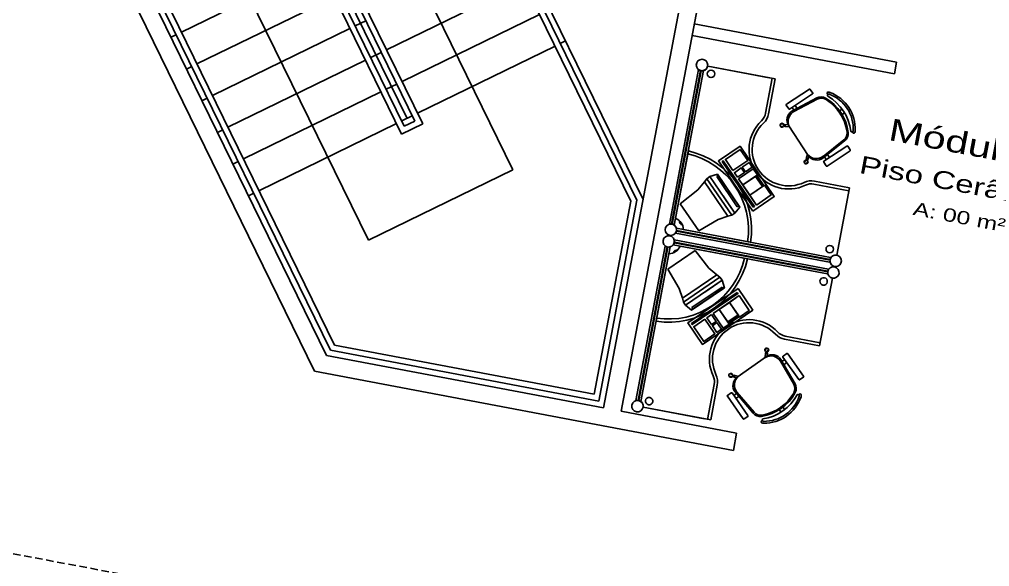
# Model space of a CAD drawing. Header units: inches. Extents: x -18604 to 2753, y -9056 to 3482.
# Drawn here: x -12925 to -12101, y -3206 to -2741 of the extents above; entities that cross this region are included whole.
import ezdxf
from ezdxf.enums import TextEntityAlignment as Align

# ---------------------------------------------------------------- set-up
doc = ezdxf.new("R2010")
doc.units = ezdxf.units.IN
doc.linetypes.add('HIDDEN', pattern=[9.525, 6.35, -3.175])
for name, color, linetype in [('ESPECARQ', 2, 'Continuous'), ('FORÇA 1', 86, 'Continuous'), ('Linha Fina', 253, 'Continuous'), ('MOVEIS', 2, 'Continuous'), ('Parede', 6, 'Continuous'), ('Parede Baixo', 4, 'Continuous'), ('TEXTO', 2, 'Continuous'), ('TEXTO_AREAS', 146, 'Continuous')]:
    doc.layers.add(name, color=color, linetype=linetype)
doc.styles.add('REGUA100', font='GOTHIC.TTF', dxfattribs={"width": 1.4})
doc.styles.add('REGUA60', font='GOTHIC.TTF', dxfattribs={"width": 1.4})

# ---------------------------------------------------------------- blocks, each defined once
blk = doc.blocks.new('INDUNI1')
at = {"color": 0, "style": 'REGUA100', "width": 1.4, "flags": 8}
for tag, p in [('NOME1', (0, 0)), ('NOME2', (0, -4.29))]:
    blk.add_attdef(tag, text='', height=2.5, dxfattribs=at).set_placement(p, align=Align.CENTER)
at = {"layer": 'ESPECARQ', "style": 'REGUA60', "width": 1.4}
blk.add_attdef('AREA', text='', height=1.5, dxfattribs=at).set_placement((0, -7.81), align=Align.CENTER)
at = {"layer": 'ESPECARQ', "style": 'REGUA60', "width": 1.4, "flags": 8}
for tag, p in [('PISO', (0, -10.31)), ('REVPAR', (0, -12.81)), ('PEDIR', (0, -15.31))]:
    blk.add_attdef(tag, text='', height=1.5, dxfattribs=at).set_placement(p, align=Align.CENTER)

msp = doc.modelspace()

# ---------------------------------------------------------------- linework, layer by layer
at = {"layer": 'FORÇA 1'}
for p, q in [((-12405.89, -2895.26, 63.44), (-12588.8, -2520.87, 63.44)), ((-12400.67, -2894.55, 63.44), (-12584.31, -2518.68, 63.44)), ((-12395.45, -2893.85, 63.44), (-12579.82, -2516.48, 63.44)), ((-12589.38, -2827.22, 63.44), (-12710.1, -2580.14, 63.44)), ((-12582.69, -2829.52, 63.44), (-12705.61, -2577.94, 63.44)), ((-12600.66, -2838.3, 63.44), (-12723.58, -2586.72, 63.44)), ((-12598.37, -2831.61, 63.44), (-12719.09, -2584.53, 63.44)), ((-12596.07, -2824.92, 63.44), (-12714.59, -2582.33, 63.44)), ((-12661.15, -3022.03, 63.44), (-12844.88, -2645.98, 63.44)), ((-12657.76, -3017.58, 63.44), (-12840.38, -2643.79, 63.44)), ((-12787.71, -2751.61, 63.44), (-12670.9, -2694.54, 63.44)), ((-12613.42, -2766.62, 63.44), (-12496.62, -2709.56, 63.44)), ((-12774.54, -2778.56, 63.44), (-12657.73, -2721.49, 63.44)), ((-12600.25, -2793.58, 63.44), (-12483.45, -2736.51, 63.44)), ((-12640.07, -2746.25, 63.44), (-12631.08, -2741.86, 63.44)), ((-12761.37, -2805.52, 63.44), (-12644.56, -2748.45, 63.44)), ((-12796.69, -2756, 63.44), (-12792.2, -2753.8, 63.44)), ((-12465.79, -2761.27, 63.44), (-12461.29, -2759.08, 63.44)), ((-12626.9, -2773.21, 63.44), (-12617.91, -2768.82, 63.44)), ((-12587.08, -2820.53, 63.44), (-12470.28, -2763.47, 63.44)), ((-12748.2, -2832.47, 63.44), (-12631.39, -2775.4, 63.44)), ((-12783.52, -2782.95, 63.44), (-12779.03, -2780.76, 63.44)), ((-12735.03, -2859.43, 63.44), (-12618.22, -2802.36, 63.44)), ((-12613.73, -2800.16, 63.44), (-12604.75, -2795.77, 63.44)), ((-12770.35, -2809.91, 63.44), (-12765.86, -2807.71, 63.44)), ((-12600.56, -2827.12, 63.44), (-12591.58, -2822.73, 63.44)), ((-12598.37, -2831.61, 63.44), (-12589.38, -2827.22, 63.44)), ((-12757.18, -2836.86, 63.44), (-12752.69, -2834.67, 63.44)), ((-12721.86, -2886.38, 63.44), (-12605.05, -2829.31, 63.44)), ((-12600.66, -2838.3, 63.44), (-12582.69, -2829.52, 63.44)), ((-12744.01, -2863.82, 63.44), (-12739.52, -2861.62, 63.44)), ((-12730.84, -2890.77, 63.44), (-12726.35, -2888.58, 63.44)), ((-12436.94, -3059.36, 63.44), (-12405.89, -2895.26, 63.44)), ((-12432.95, -3065.2, 63.44), (-12400.67, -2894.55, 63.44)), ((-12661.15, -3022.03, 63.44), (-12432.95, -3065.2, 63.44)), ((-12657.76, -3017.58, 63.44), (-12436.94, -3059.36, 63.44))]:
    msp.add_line(p, q, dxfattribs=at)
at = {"layer": 'Linha Fina', "linetype": 'HIDDEN'}
msp.add_line((-10416.21, -3670.67, 63.44), (-15505.62, -2707.76, 63.44), dxfattribs=at)
at = {"layer": 'MOVEIS'}
for p, q in [((-12348.28, -2783.49, 63.44), (-12373.12, -2914.8, 63.44)), ((-12346.6, -2784.28, 63.44), (-12371.27, -2914.68, 63.44)), ((-12345.98, -2784.4, 63.44), (-12370.65, -2914.8, 63.44)), ((-12344.13, -2784.28, 63.44), (-12368.97, -2915.59, 63.44)), ((-12288.33, -2790.32, 63.44), (-12340.55, -2780.44, 63.44)), ((-12283.15, -2791.3, 63.44), (-12340.55, -2780.44, 63.44)), ((-12291.36, -2820.52, 63.44), (-12285.74, -2790.81, 63.44)), ((-12288.77, -2821.01, 63.44), (-12283.15, -2791.3, 63.44)), ((-12273.67, -2812.95, 63.64), (-12254.11, -2800.08, 63.64)), ((-12253.36, -2800.23, 63.64), (-12251.26, -2803.42, 63.64)), ((-12251.42, -2804.17, 63.64), (-12270.98, -2817.04, 63.64)), ((-12268.93, -2818.84, 63.64), (-12247.87, -2807.53, 63.64)), ((-12267.4, -2819.19, 63.64), (-12247.64, -2808.66, 63.64)), ((-12271.73, -2816.89, 63.64), (-12273.83, -2813.7, 63.64)), ((-12267.32, -2818.04, 63.64), (-12268.88, -2815.66, 63.64)), ((-12264.51, -2816.37, 63.64), (-12266.15, -2813.87, 63.64)), ((-12228.43, -2818.48, 63.64), (-12226.29, -2817.07, 63.64)), ((-12226.34, -2821.66, 63.64), (-12224.2, -2820.25, 63.64)), ((-12276.3, -2831.8, 63.64), (-12278.83, -2831.52, 63.64)), ((-12276.07, -2829.76, 63.64), (-12278.6, -2829.48, 63.64)), ((-12275.06, -2831.51, 63.64), (-12275.09, -2831.72, 63.64)), ((-12271.05, -2832.17, 63.64), (-12275.09, -2831.72, 63.64)), ((-12274.9, -2830.09, 63.64), (-12274.92, -2830.3, 63.64)), ((-12272.22, -2830.4, 63.64), (-12274.9, -2830.09, 63.64)), ((-12255.07, -2856.45, 63.64), (-12271.75, -2831.11, 63.64)), ((-12242.68, -2858.72, 63.64), (-12223.96, -2843.84, 63.64)), ((-12242.4, -2857.17, 63.64), (-12224.92, -2843.19, 63.64)), ((-12313.1, -2848.56, 65.55), (-12331.42, -2861.05, 65.55)), ((-12325.55, -2859.85, 65.55), (-12313.03, -2851.32, 65.55)), ((-12313.1, -2848.56, 65.55), (-12313.1, -2848.56, 63.44)), ((-12283.97, -2891.3, 63.44), (-12313.1, -2848.56, 63.44)), ((-12283.97, -2891.3, 65.55), (-12313.1, -2848.56, 65.55)), ((-12313.03, -2851.32, 65.55), (-12306.58, -2860.78, 65.55)), ((-12222.29, -2848.43, 63.64), (-12241.84, -2861.3, 63.64)), ((-12219.44, -2851.77, 63.64), (-12221.53, -2848.59, 63.64)), ((-12367.82, -2909.8, 63.44), (-12356.99, -2852.57, 63.44)), ((-12319.1, -2869.32, 65.55), (-12325.55, -2859.85, 65.55)), ((-12257.51, -2860.36, 63.64), (-12258.24, -2862.79, 63.64)), ((-12255.77, -2855.39, 63.64), (-12256.95, -2859.27, 63.64)), ((-12256.75, -2859.34, 63.64), (-12256.95, -2859.27, 63.64)), ((-12255.38, -2859.75, 63.64), (-12255.58, -2859.69, 63.64)), ((-12254.6, -2857.17, 63.64), (-12255.38, -2859.75, 63.64)), ((-12241.32, -2857.54, 63.64), (-12239.75, -2859.92, 63.64)), ((-12239.15, -2865.4, 63.64), (-12219.59, -2852.52, 63.64)), ((-12238.67, -2855.63, 63.64), (-12237.02, -2858.13, 63.64)), ((-12331.42, -2861.05, 65.55), (-12302.28, -2903.79, 65.55)), ((-12328.18, -2861.65, 65.55), (-12327.31, -2861.05, 65.55)), ((-12301.8, -2900.35, 65.55), (-12328.18, -2861.65, 65.55)), ((-12327.31, -2861.05, 65.55), (-12300.92, -2899.76, 65.55)), ((-12306.58, -2860.78, 65.55), (-12319.1, -2869.32, 65.55)), ((-12317.91, -2871.06, 65.55), (-12312.01, -2867.04, 65.55)), ((-12314.34, -2876.29, 65.55), (-12301.82, -2867.76, 65.55)), ((-12312.01, -2867.04, 65.55), (-12309.33, -2870.96, 65.55)), ((-12311.14, -2866.44, 65.55), (-12305.39, -2862.52, 65.55)), ((-12308.46, -2870.37, 65.55), (-12311.14, -2866.44, 65.55)), ((-12302.71, -2866.45, 65.55), (-12308.46, -2870.37, 65.55)), ((-12305.39, -2862.52, 65.55), (-12302.71, -2866.45, 65.55)), ((-12301.82, -2867.76, 65.55), (-12298.25, -2872.99, 65.55)), ((-12255.54, -2860.95, 63.64), (-12256.28, -2863.38, 63.64)), ((-12242, -2862.06, 63.64), (-12239.9, -2865.24, 63.64)), ((-12341.25, -2876.19, 64.49), (-12343.27, -2878.85, 64.49)), ((-12343.27, -2878.85, 64.49), (-12341.25, -2876.19, 64.49)), ((-12341.25, -2876.19, 64.49), (-12338.63, -2874.41, 65.55)), ((-12338.63, -2874.41, 65.55), (-12341.25, -2876.19, 65.55)), ((-12320.14, -2907.16, 64.49), (-12341.25, -2876.19, 64.49)), ((-12320.14, -2907.16, 65.55), (-12341.25, -2876.19, 65.55)), ((-12332.36, -2872.37, 65.55), (-12338.63, -2874.41, 65.55)), ((-12317.52, -2905.37, 65.55), (-12338.63, -2874.41, 65.55)), ((-12338.63, -2874.41, 65.55), (-12317.52, -2905.37, 65.55)), ((-12332.91, -2874.36, 65.55), (-12331.6, -2873.47, 65.55)), ((-12315.39, -2900.07, 65.55), (-12332.91, -2874.36, 65.55)), ((-12322.84, -2886.32, 65.55), (-12332.36, -2872.37, 65.55)), ((-12314.08, -2899.18, 65.55), (-12331.6, -2873.47, 65.55)), ((-12320.9, -2889.17, 70.83), (-12330.86, -2874.56, 70.83)), ((-12315.23, -2874.99, 65.55), (-12317.91, -2871.06, 65.55)), ((-12309.33, -2870.96, 65.55), (-12315.23, -2874.99, 65.55)), ((-12299.16, -2898.56, 65.55), (-12314.34, -2876.29, 65.55)), ((-12298.25, -2872.99, 65.55), (-12300, -2874.18, 65.55)), ((-12300, -2874.18, 65.55), (-12294.05, -2882.9, 65.55)), ((-12299.26, -2874.32, 65.55), (-12298.39, -2873.72, 65.55)), ((-12293.91, -2882.17, 65.55), (-12299.26, -2874.32, 65.55)), ((-12298.39, -2873.72, 65.55), (-12293.04, -2881.57, 65.55)), ((-12348.91, -2885.57, 62.38), (-12343.27, -2878.85, 64.49)), ((-12294.05, -2882.9, 65.55), (-12292.31, -2881.71, 65.55)), ((-12293.04, -2881.57, 65.55), (-12293.91, -2882.17, 65.55)), ((-12292.31, -2881.71, 65.55), (-12286.64, -2890.02, 65.55)), ((-12250.27, -2880.78, 63.44), (-12220.56, -2886.4, 63.44)), ((-12249.78, -2878.19, 63.44), (-12220.07, -2883.81, 63.44)), ((-12230.94, -2941.22, 63.44), (-12220.07, -2883.81, 63.44)), ((-12363.83, -2897.41, 62.38), (-12348.91, -2885.57, 62.38)), ((-12327.48, -2890.76, 65.55), (-12317.52, -2905.37, 65.55)), ((-12322.84, -2886.32, 65.55), (-12313.33, -2900.28, 65.55)), ((-12302.28, -2903.79, 65.55), (-12283.97, -2891.3, 65.55)), ((-12286.64, -2890.02, 65.55), (-12299.16, -2898.56, 65.55)), ((-12283.97, -2891.3, 65.55), (-12283.97, -2891.3, 63.44)), ((-12348.13, -2920.43, 62.38), (-12363.83, -2897.41, 62.38)), ((-12313.33, -2900.28, 65.55), (-12317.52, -2905.37, 65.55)), ((-12314.08, -2899.18, 65.55), (-12315.39, -2900.07, 65.55)), ((-12314.08, -2899.18, 65.55), (-12314.08, -2899.18, 65.55)), ((-12314.08, -2899.18, 65.55), (-12314.08, -2899.18, 65.55)), ((-12300.92, -2899.76, 65.55), (-12301.8, -2900.35, 65.55)), ((-12323.35, -2908.07, 64.49), (-12331.66, -2910.86, 62.38)), ((-12320.14, -2907.16, 64.49), (-12323.35, -2908.07, 64.49)), ((-12320.14, -2907.16, 64.49), (-12323.35, -2908.07, 64.49)), ((-12317.52, -2905.37, 65.55), (-12320.14, -2907.16, 64.49)), ((-12317.52, -2905.37, 65.55), (-12320.14, -2907.16, 65.55)), ((-12367.12, -2918.3, 63.44), (-12236.13, -2943.08, 63.44)), ((-12331.66, -2910.86, 62.38), (-12348.13, -2920.43, 62.38)), ((-12367.91, -2922.45, 63.44), (-12236.92, -2947.23, 63.44)), ((-12367.12, -2920.77, 63.44), (-12236.59, -2945.47, 63.44)), ((-12367, -2920.15, 63.44), (-12236.47, -2944.85, 63.44)), ((-12304.08, -2930.17, 63.44), (-12361.32, -2919.35, 63.44)), ((-12401.49, -3064.75, 63.44), (-12376.65, -2933.44, 63.44)), ((-12399.64, -3064.63, 63.44), (-12374.97, -2934.23, 63.44)), ((-12399.02, -3064.75, 63.44), (-12374.35, -2934.35, 63.44)), ((-12397.34, -3065.54, 63.44), (-12372.5, -2934.23, 63.44)), ((-12369.79, -2932.38, 63.44), (-12238.8, -2957.16, 63.44)), ((-12369, -2928.23, 63.44), (-12238.01, -2953.01, 63.44)), ((-12368.99, -2930.7, 63.44), (-12238.46, -2955.4, 63.44)), ((-12368.88, -2930.08, 63.44), (-12238.35, -2954.77, 63.44)), ((-12306.77, -2944.35, 63.44), (-12364, -2933.53, 63.44)), ((-12373.54, -2940.03, 63.44), (-12384.37, -2997.27, 63.44)), ((-12351.33, -2937.33, 62.38), (-12374.36, -2953.03, 62.38)), ((-12339.49, -2952.25, 62.38), (-12351.33, -2937.33, 62.38)), ((-12374.36, -2953.03, 62.38), (-12364.79, -2969.5, 62.38)), ((-12332.77, -2957.89, 64.49), (-12339.49, -2952.25, 62.38)), ((-12330.12, -2959.92, 64.49), (-12332.77, -2957.89, 64.49)), ((-12330.12, -2959.92, 64.49), (-12332.77, -2957.89, 64.49)), ((-12330.12, -2959.92, 64.49), (-12361.08, -2981.03, 64.49)), ((-12330.12, -2959.92, 65.55), (-12361.08, -2981.03, 65.55)), ((-12328.33, -2962.53, 65.55), (-12359.3, -2983.64, 65.55)), ((-12359.3, -2983.64, 65.55), (-12328.33, -2962.53, 65.55)), ((-12342.94, -2972.49, 65.55), (-12328.33, -2962.53, 65.55)), ((-12328.33, -2962.53, 65.55), (-12330.12, -2959.92, 64.49)), ((-12328.33, -2962.53, 65.55), (-12330.12, -2959.92, 65.55)), ((-12326.29, -2968.81, 65.55), (-12328.33, -2962.53, 65.55)), ((-12234.64, -2960.79, 63.44), (-12245.5, -3018.2, 63.44)), ((-12364.79, -2969.5, 62.38), (-12361.99, -2977.81, 64.49)), ((-12357.46, -2998.71, 65.55), (-12314.73, -2969.57, 65.55)), ((-12315.53, -2972.95, 65.55), (-12354.23, -2999.34, 65.55)), ((-12328.29, -2968.25, 65.55), (-12353.99, -2985.77, 65.55)), ((-12353.64, -3000.21, 65.55), (-12314.94, -2973.82, 65.55)), ((-12327.39, -2969.56, 65.55), (-12353.1, -2987.08, 65.55)), ((-12340.25, -2978.32, 65.55), (-12326.29, -2968.81, 65.55)), ((-12313.74, -2975.58, 65.55), (-12336, -2990.76, 65.55)), ((-12327.39, -2969.56, 65.55), (-12328.29, -2968.25, 65.55)), ((-12327.39, -2969.56, 65.55), (-12327.39, -2969.56, 65.55)), ((-12327.39, -2969.56, 65.55), (-12327.39, -2969.56, 65.55)), ((-12314.94, -2973.82, 65.55), (-12315.53, -2972.95, 65.55)), ((-12314.73, -2969.57, 65.55), (-12302.24, -2987.89, 65.55)), ((-12305.2, -2988.1, 65.55), (-12313.74, -2975.58, 65.55)), ((-12361.08, -2981.03, 64.49), (-12361.99, -2977.81, 64.49)), ((-12361.99, -2977.81, 64.49), (-12361.08, -2981.03, 64.49)), ((-12361.08, -2981.03, 64.49), (-12359.3, -2983.64, 65.55)), ((-12359.3, -2983.64, 65.55), (-12361.08, -2981.03, 65.55)), ((-12354.2, -2987.83, 65.55), (-12359.3, -2983.64, 65.55)), ((-12340.25, -2978.32, 65.55), (-12354.2, -2987.83, 65.55)), ((-12337.4, -2976.38, 70.83), (-12352.01, -2986.34, 70.83)), ((-12353.99, -2985.77, 65.55), (-12353.1, -2987.08, 65.55)), ((-12302.24, -2987.89, 63.44), (-12344.98, -3017.03, 63.44)), ((-12302.24, -2987.89, 65.55), (-12344.98, -3017.03, 65.55)), ((-12337.31, -2991.65, 65.55), (-12341.23, -2994.33, 65.55)), ((-12333.28, -2997.55, 65.55), (-12337.31, -2991.65, 65.55)), ((-12336, -2990.76, 65.55), (-12327.46, -3003.28, 65.55)), ((-12323.42, -2997.97, 65.55), (-12314.7, -2992.02, 65.55)), ((-12314.7, -2992.02, 65.55), (-12313.51, -2993.77, 65.55)), ((-12313.51, -2993.77, 65.55), (-12305.2, -2988.1, 65.55)), ((-12302.24, -2987.89, 65.55), (-12302.24, -2987.89, 63.44)), ((-12344.98, -3017.03, 65.55), (-12357.46, -2998.71, 65.55)), ((-12354.23, -2999.34, 65.55), (-12353.64, -3000.21, 65.55)), ((-12342.98, -2995.52, 65.55), (-12352.44, -3001.97, 65.55)), ((-12334.44, -3008.04, 65.55), (-12342.98, -2995.52, 65.55)), ((-12341.23, -2994.33, 65.55), (-12337.21, -3000.23, 65.55)), ((-12337.21, -3000.23, 65.55), (-12333.28, -2997.55, 65.55)), ((-12332.69, -2998.43, 65.55), (-12336.61, -3001.1, 65.55)), ((-12328.77, -3004.17, 65.55), (-12332.69, -2998.43, 65.55)), ((-12327.46, -3003.28, 65.55), (-12322.23, -2999.71, 65.55)), ((-12322.23, -2999.71, 65.55), (-12323.42, -2997.97, 65.55)), ((-12314.83, -2992.76, 65.55), (-12322.68, -2998.11, 65.55)), ((-12322.68, -2998.11, 65.55), (-12322.09, -2998.98, 65.55)), ((-12322.09, -2998.98, 65.55), (-12314.24, -2993.63, 65.55)), ((-12314.24, -2993.63, 65.55), (-12314.83, -2992.76, 65.55)), ((-12352.44, -3001.97, 65.55), (-12343.9, -3014.49, 65.55)), ((-12343.9, -3014.49, 65.55), (-12334.44, -3008.04, 65.55)), ((-12336.61, -3001.1, 65.55), (-12332.69, -3006.85, 65.55)), ((-12332.69, -3006.85, 65.55), (-12328.77, -3004.17, 65.55)), ((-12344.98, -3017.03, 65.55), (-12344.98, -3017.03, 63.44)), ((-12275.21, -3012.58, 63.44), (-12245.5, -3018.2, 63.44)), ((-12274.72, -3009.99, 63.44), (-12245.01, -3015.61, 63.44)), ((-12291.7, -3028.16, 63.64), (-12291.38, -3024.11, 63.64)), ((-12291.5, -3022.9, 63.64), (-12291.3, -3020.37, 63.64)), ((-12291.17, -3024.13, 63.64), (-12291.38, -3024.11, 63.64)), ((-12289.96, -3026.93, 63.64), (-12289.75, -3024.25, 63.64)), ((-12289.75, -3024.25, 63.64), (-12289.95, -3024.23, 63.64)), ((-12289.46, -3023.07, 63.64), (-12289.25, -3020.53, 63.64)), ((-12276.45, -3026.99, 63.64), (-12273.33, -3024.79, 63.64)), ((-12272.57, -3024.92, 63.64), (-12259.07, -3044.05, 63.64)), ((-12290.66, -3027.43, 63.64), (-12315.45, -3044.92, 63.64)), ((-12278.61, -3031.39, 63.64), (-12267.44, -3050.79, 63.64)), ((-12278.3, -3029.84, 63.64), (-12266.31, -3050.53, 63.64)), ((-12277.46, -3031.44, 63.64), (-12275.13, -3029.79, 63.64)), ((-12263.07, -3046.87, 63.64), (-12276.58, -3027.74, 63.64)), ((-12275.69, -3034.19, 63.64), (-12273.25, -3032.46, 63.64)), ((-12319.43, -3042.61, 63.64), (-12321.89, -3041.96, 63.64)), ((-12319.96, -3044.6, 63.64), (-12322.42, -3043.94, 63.64)), ((-12318.75, -3044.72, 63.64), (-12318.7, -3044.52, 63.64)), ((-12316.15, -3045.42, 63.64), (-12318.75, -3044.72, 63.64)), ((-12318.38, -3043.34, 63.64), (-12318.33, -3043.14, 63.64)), ((-12314.41, -3044.19, 63.64), (-12318.33, -3043.14, 63.64)), ((-12259.2, -3044.8, 63.64), (-12262.31, -3047, 63.64)), ((-12334.98, -3051.08, 63.44), (-12340.6, -3080.78, 63.44)), ((-12332.39, -3051.57, 63.44), (-12338.01, -3081.27, 63.44)), ((-12320.62, -3058.17, 63.64), (-12323.74, -3060.37, 63.64)), ((-12306.36, -3077.43, 63.64), (-12319.86, -3058.3, 63.64)), ((-12317.31, -3057.38, 63.64), (-12301.83, -3075.6, 63.64)), ((-12315.75, -3057.61, 63.64), (-12301.21, -3074.63, 63.64)), ((-12323.87, -3061.13, 63.64), (-12310.37, -3080.26, 63.64)), ((-12316.09, -3058.71, 63.64), (-12318.42, -3060.35, 63.64)), ((-12314.09, -3061.29, 63.64), (-12316.53, -3063.02, 63.64)), ((-12343.19, -3080.29, 63.44), (-12395.42, -3070.41, 63.44)), ((-12338.01, -3081.27, 63.44), (-12395.42, -3070.41, 63.44)), ((-12279.74, -3072.51, 63.64), (-12278.26, -3074.6, 63.64)), ((-12276.62, -3070.31, 63.64), (-12275.15, -3072.4, 63.64)), ((-12309.61, -3080.39, 63.64), (-12306.49, -3078.19, 63.64))]:
    msp.add_line(p, q, dxfattribs=at)
at = {"layer": 'MOVEIS', "extrusion": (0.826234, 0.563328, 0)}
for p, q in [((-12341.25, -2876.19, 65.55), (-12341.25, -2876.19, 64.49)), ((-12320.14, -2907.16, 65.55), (-12320.14, -2907.16, 64.49))]:
    msp.add_line(p, q, dxfattribs=at)
at = {"layer": 'MOVEIS', "extrusion": (0.563328, -0.826234, 0)}
for p, q in [((-12330.12, -2959.92, 65.55), (-12330.12, -2959.92, 64.49)), ((-12361.08, -2981.03, 65.55), (-12361.08, -2981.03, 64.49))]:
    msp.add_line(p, q, dxfattribs=at)
at = {"layer": 'MOVEIS', "elevation": 63.64}
msp.add_lwpolyline([(-12262.81, -3061.09, -0.323529), (-12293.06, -3082.44, -0.122717), (-12293.69, -3082.26, -0.605717), (-12293.62, -3080.33, 0.237888), (-12264.6, -3059.85, -0.605717), (-12262.76, -3060.43)], format="xyb", dxfattribs=at)
msp.add_lwpolyline([(-12293.62, -3080.33, 0.237888), (-12264.6, -3059.85, -0.605717), (-12262.76, -3060.43, -0.122717), (-12262.81, -3061.09, -0.323529), (-12293.06, -3082.44, -0.122717), (-12293.69, -3082.26, -0.605717)], format="xyb", close=True, dxfattribs=at)
at = {"layer": 'MOVEIS'}
for centre, radius in [((-12345.38, -2779.53, 63.44), 4.86), ((-12337.72, -2787.04, 63.44), 3.17), ((-12371.87, -2919.55, 63.44), 4.86), ((-12236.84, -2936.02, 63.44), 3.17), ((-12231.85, -2946.04, 63.44), 4.86), ((-12290.53, -3023.73, 63.64), 0.545), ((-12318.97, -3043.82, 63.64), 0.545)]:
    msp.add_circle(centre, radius, dxfattribs=at)
for centre, radius, start, end in [((-12345.38, -2779.53, 63.44), 4.91, 233.81186, 349.28625), ((-12271.84, -2851.35, 63.44), 33.57, 133.31178, 295.26072), ((-12302.98, -2818.32, 63.44), 11.82, 313.31178, 349.28625), ((-12302.98, -2818.32, 63.44), 14.46, 313.31178, 349.28625), ((-12271.84, -2851.35, 63.44), 30.93, 133.31178, 295.26072), ((-12371.87, -2919.55, 63.44), 65.97, 351.09357, 77.47893), ((-12371.87, -2919.55, 63.44), 68.61, 351.09357, 77.47893), ((-12252.47, -2892.4, 63.44), 14.46, 79.28625, 115.26072), ((-12252.47, -2892.4, 63.44), 11.82, 79.28625, 115.26072), ((-12371.87, -2919.55, 63.44), 10.56, 1.11575, 67.45675), ((-12371.87, -2919.55, 63.44), 4.91, 323.81186, 104.76063), ((-12361.45, -2912.44, 63.44), 3.14, 170.87909, 257.6934), ((-12231.85, -2946.04, 63.44), 4.91, 79.28625, 156.86757), ((-12290.38, -3021.72, 63.64), 1.63, 277.93564, 253.75591), ((-12290.52, -3023.64, 63.64), 0.817, 217.1996, 313.57897), ((-12273.02, -3025.23, 63.64), 0.545, 35.21951, 125.21951), ((-12286.8, -3036.51, 63.64), 9.66, 31.96728, 119.62702), ((-12285.64, -3034.54, 63.64), 8.71, 32.65027, 125.21951), ((-12276.13, -3027.43, 63.64), 0.545, 125.21951, 215.21951), ((-12320.92, -3043.28, 63.64), 1.63, 356.68312, 332.50339), ((-12310.42, -3052.04, 63.64), 8.71, 125.21951, 217.78875), ((-12319.07, -3043.79, 63.64), 0.817, 296.86005, 33.23942), ((-12308.19, -3051.6, 63.64), 9.66, 130.812, 218.47174), ((-12262.63, -3046.56, 63.64), 0.545, 215.21951, 305.21951), ((-12259.51, -3044.36, 63.64), 0.545, 305.21951, 35.21951), ((-12320.31, -3058.62, 63.64), 0.545, 35.21951, 125.21951), ((-12300.9, -3039.23, 63.64), 39.44, 278.82422, 331.61481), ((-12301.46, -3038.44, 63.64), 39.44, 280.9556, 329.48343), ((-12274.05, -3054.59, 63.64), 7.62, 329.48343, 29.91962), ((-12272.91, -3054.35, 63.64), 7.62, 331.61481, 30.09826), ((-12323.42, -3060.81, 63.64), 0.545, 125.21951, 215.21951), ((-12292.71, -3050.83, 63.64), 33.24, 269.3433, 341.09572), ((-12261.99, -3059.99, 63.64), 0.852, 349.89397, 185.40863), ((-12264.1, -3060.67, 63.64), 1.36, 342.08941, 10.07405), ((-12264.1, -3060.67, 63.64), 2.99, 341.76239, 10.07405), ((-12295.41, -3069.67, 63.64), 7.62, 220.51941, 280.9556), ((-12309.92, -3079.94, 63.64), 0.545, 215.21951, 305.21951), ((-12306.81, -3077.74, 63.64), 0.545, 305.21951, 35.21951), ((-12296.02, -3070.67, 63.64), 7.62, 220.34076, 278.82422), ((-12294.36, -3082.84, 63.64), 0.852, 65.03039, 260.54505), ((-12293.02, -3081.08, 63.64), 2.99, 240.36498, 268.67664)]:
    msp.add_arc(centre, radius, start, end, dxfattribs=at)
at = {"layer": 'MOVEIS', "extrusion": (0, 0, -1)}
for centre, major_axis, start_param, end_param in [((-12253.81, -2800.53, 63.64), (-0.385, 0.385), 0.203279, 1.774075), ((-12238.27, -2803.52, 63.64), (-0.602, 0.602), 3.865169, 7.277544), ((-12237.66, -2805.65, 63.64), (-2.12, 2.12), 0.64215, 1.136282), ((-12248.42, -2833.92, 63.64), (-23.5, 23.5), 1.147917, 2.400233), ((-12251.72, -2803.71, 63.64), (-0.385, 0.385), 1.774075, 3.344871), ((-12244.26, -2814.24, 63.64), (-5.39, 5.39), 0.292661, 1.31339), ((-12244.06, -2815.39, 63.64), (-5.39, 5.39), 0.295779, 1.35059), ((-12260.29, -2841.73, 63.64), (-27.89, 27.89), 1.31339, 2.23476), ((-12261.1, -2842.26, 63.64), (-27.89, 27.89), 1.35059, 2.19756), ((-12237.7, -2805.38, 63.64), (-0.77, 0.77), 4.746885, 6.925335), ((-12237.7, -2805.38, 63.64), (-0.77, 0.77), 4.746885, 6.925335), ((-12258.15, -2840.32, 63.64), (-27.89, 27.89), 1.30698, 2.24117), ((-12258.15, -2840.32, 63.64), (-27.89, 27.89), 1.30698, 2.24117), ((-12237.66, -2805.65, 63.64), (-0.963, 0.963), 0.64215, 1.130574), ((-12237.66, -2805.65, 63.64), (-0.963, 0.963), 0.64215, 1.130574), ((-12248.42, -2833.92, 63.64), (-22.35, 22.35), 1.148273, 2.399878), ((-12248.42, -2833.92, 63.64), (-22.35, 22.35), 1.148273, 2.399878), ((-12273.37, -2813.4, 63.64), (-0.385, 0.385), 4.915668, 6.486464), ((-12262.55, -2827.55, 63.64), (-6.83, 6.83), 5.013275, 6.543226), ((-12264.47, -2826.32, 63.64), (-6.16, 6.16), 4.915668, 6.531306), ((-12271.28, -2816.59, 63.64), (-0.385, 0.385), 3.344871, 4.915668), ((-12277.45, -2830.64, 63.64), (-1.16, 1.16), 2.672284, 8.533454), ((-12275.44, -2830.85, 63.64), (-0.385, 0.385), 0.203279, 6.486464), ((-12275.53, -2830.84, 63.64), (-0.578, 0.578), 1.628175, 3.310312), ((-12217.97, -2835.35, 63.64), (-0.77, 0.77), 2.906, 5.084451), ((-12217.97, -2835.35, 63.64), (-0.77, 0.77), 2.906, 5.084451), ((-12218.21, -2835.21, 63.64), (-0.963, 0.963), 2.417576, 2.906), ((-12218.21, -2835.21, 63.64), (-0.963, 0.963), 2.417576, 2.906), ((-12218.21, -2835.21, 63.64), (-2.12, 2.12), 2.411869, 2.906), ((-12229.68, -2837.23, 63.64), (-5.39, 5.39), 2.19756, 3.252371), ((-12228.71, -2837.87, 63.64), (-5.39, 5.39), 2.23476, 3.255489), ((-12216.49, -2836.61, 63.64), (-0.602, 0.602), 2.553792, 5.966166), ((-12221.99, -2848.89, 63.64), (-0.385, 0.385), 0.203279, 1.774075), ((-12219.89, -2852.07, 63.64), (-0.385, 0.385), 1.774075, 3.344871), ((-12256.89, -2861.87, 63.64), (-1.16, 1.16), 1.297882, 7.159051), ((-12256.29, -2859.94, 63.64), (-0.385, 0.385), 0.203279, 6.486464), ((-12256.32, -2860.03, 63.64), (-0.578, 0.578), 0.237838, 1.919975), ((-12248.16, -2849.41, 63.64), (-6.83, 6.83), 3.288109, 4.81806), ((-12247.79, -2851.66, 63.64), (-6.16, 6.16), 3.30003, 4.915668), ((-12241.54, -2861.76, 63.64), (-0.385, 0.385), 4.915668, 6.486464), ((-12239.45, -2864.94, 63.64), (-0.385, 0.385), 3.344871, 4.915668), ((-12373.75, -2929.48, 63.44), (3.43, 3.43), 4.113981, 10.397166), ((-12373.75, -2929.48, 63.44), (3.47, 3.47), 0.527777, 2.987797), ((-12373.75, -2929.48, 63.44), (7.46, 7.46), 1.178852, 2.336721), ((-12366.64, -2939.9, 63.44), (2.22, 2.22), 4.141781, 5.656977), ((-12373.75, -2929.48, 63.44), (48.52, 48.52), 1.003932, 2.511641), ((-12373.75, -2929.48, 63.44), (46.65, 46.65), 1.003932, 2.511641), ((-12233.73, -2955.97, 63.44), (3.43, 3.43), 4.113981, 10.397166), ((-12233.73, -2955.97, 63.44), (3.47, 3.47), 2.543185, 3.897234), ((-12242.03, -2963.48, 63.44), (2.24, 2.24), 4.113981, 10.397166), ((-12305.55, -3029.51, 63.44), (23.74, 23.74), 3.486108, 6.31265), ((-12305.55, -3029.51, 63.44), (21.87, 21.87), 3.486108, 6.31265), ((-12272.52, -2998.37, 63.44), (10.23, 10.23), 2.543185, 3.171058), ((-12272.52, -2998.37, 63.44), (8.36, 8.36), 2.543185, 3.171058), ((-12346.6, -3048.88, 63.44), (8.36, 8.36), 0.344515, 0.972388), ((-12346.6, -3048.88, 63.44), (10.23, 10.23), 0.344515, 0.972388), ((-12400.24, -3069.5, 63.44), (3.43, 3.43), 4.113981, 10.397166), ((-12400.24, -3069.5, 63.44), (3.47, 3.47), -1.04302, 0.972388), ((-12390.37, -3065.31, 63.44), (2.24, 2.24), 4.113981, 10.397166)]:
    msp.add_ellipse(centre, major_axis=major_axis, ratio=1, start_param=start_param, end_param=end_param, dxfattribs=at)
at = {"layer": 'MOVEIS'}
for points in [[(-12302.28, -2903.79, 65.55), (-12331.42, -2861.05, 65.55), (-12313.1, -2848.56, 65.55), (-12283.97, -2891.3, 65.55)], [(-12319.1, -2869.32, 65.55), (-12325.55, -2859.85, 65.55), (-12313.03, -2851.32, 65.55), (-12306.58, -2860.78, 65.55)], [(-12313.1, -2848.56, 65.55), (-12313.1, -2848.56, 63.44), (-12283.97, -2891.3, 63.44), (-12283.97, -2891.3, 65.55)], [(-12301.8, -2900.35, 65.55), (-12328.18, -2861.65, 65.55), (-12327.31, -2861.05, 65.55), (-12300.92, -2899.76, 65.55)], [(-12315.23, -2874.99, 65.55), (-12317.91, -2871.06, 65.55), (-12312.01, -2867.04, 65.55), (-12309.33, -2870.96, 65.55)], [(-12314.34, -2876.29, 65.55), (-12301.82, -2867.76, 65.55), (-12298.25, -2872.99, 65.55), (-12310.69, -2881.47, 65.55)], [(-12308.46, -2870.37, 65.55), (-12311.14, -2866.44, 65.55), (-12305.39, -2862.52, 65.55), (-12302.71, -2866.45, 65.55)], [(-12323.35, -2908.07, 64.49), (-12343.27, -2878.85, 64.49), (-12341.25, -2876.19, 64.49), (-12320.14, -2907.16, 64.49)], [(-12320.14, -2907.16, 65.55), (-12341.25, -2876.19, 65.55), (-12338.63, -2874.41, 65.55), (-12317.52, -2905.37, 65.55)], [(-12317.52, -2905.37, 65.55), (-12313.33, -2900.28, 65.55), (-12332.36, -2872.37, 65.55), (-12338.63, -2874.41, 65.55)], [(-12304.75, -2890.19, 65.55), (-12310.69, -2881.47, 65.55), (-12300, -2874.18, 65.55), (-12294.05, -2882.9, 65.55)], [(-12293.91, -2882.17, 65.55), (-12299.26, -2874.32, 65.55), (-12298.39, -2873.72, 65.55), (-12293.04, -2881.57, 65.55)], [(-12299.16, -2898.56, 65.55), (-12286.64, -2890.02, 65.55), (-12292.31, -2881.71, 65.55), (-12304.75, -2890.19, 65.55)], [(-12332.77, -2957.89, 64.49), (-12361.99, -2977.81, 64.49), (-12361.08, -2981.03, 64.49), (-12330.12, -2959.92, 64.49)], [(-12330.12, -2959.92, 65.55), (-12361.08, -2981.03, 65.55), (-12359.3, -2983.64, 65.55), (-12328.33, -2962.53, 65.55)], [(-12328.33, -2962.53, 65.55), (-12326.29, -2968.81, 65.55), (-12354.2, -2987.83, 65.55), (-12359.3, -2983.64, 65.55)], [(-12314.73, -2969.57, 65.55), (-12357.46, -2998.71, 65.55), (-12344.98, -3017.03, 65.55), (-12302.24, -2987.89, 65.55)], [(-12315.53, -2972.95, 65.55), (-12354.23, -2999.34, 65.55), (-12353.64, -3000.21, 65.55), (-12314.94, -2973.82, 65.55)], [(-12313.74, -2975.58, 65.55), (-12305.2, -2988.1, 65.55), (-12313.51, -2993.77, 65.55), (-12321.99, -2981.33, 65.55)], [(-12321.99, -2981.33, 65.55), (-12330.71, -2987.27, 65.55), (-12323.42, -2997.97, 65.55), (-12314.7, -2992.02, 65.55)], [(-12344.98, -3017.03, 65.55), (-12344.98, -3017.03, 63.44), (-12302.24, -2987.89, 63.44), (-12302.24, -2987.89, 65.55)], [(-12337.31, -2991.65, 65.55), (-12341.23, -2994.33, 65.55), (-12337.21, -3000.23, 65.55), (-12333.28, -2997.55, 65.55)], [(-12336, -2990.76, 65.55), (-12327.46, -3003.28, 65.55), (-12322.23, -2999.71, 65.55), (-12330.71, -2987.27, 65.55)], [(-12342.98, -2995.52, 65.55), (-12352.44, -3001.97, 65.55), (-12343.9, -3014.49, 65.55), (-12334.44, -3008.04, 65.55)], [(-12332.69, -2998.43, 65.55), (-12336.61, -3001.1, 65.55), (-12332.69, -3006.85, 65.55), (-12328.77, -3004.17, 65.55)], [(-12314.83, -2992.76, 65.55), (-12322.68, -2998.11, 65.55), (-12322.09, -2998.98, 65.55), (-12314.24, -2993.63, 65.55)]]:
    msp.add_3dface(points, dxfattribs=at)
at = {"layer": 'Parede'}
for p, q in [((-12428.97, -3071.04, 63.44), (-12298.84, -2383.25, 63.44)), ((-12428.97, -3071.04, 63.44), (-12298.84, -2383.25, 63.44)), ((-12414.23, -3073.83, 63.44), (-12286.89, -2400.77, 63.44)), ((-12664.54, -3026.47, 63.44), (-12849.37, -2648.18, 63.44)), ((-12674.72, -3039.82, 63.44), (-12859.54, -2661.52, 63.44)), ((-12664.54, -3026.47, 63.44), (-12428.97, -3071.04, 63.44)), ((-12674.72, -3039.82, 63.44), (-12318.76, -3107.16, 63.44)), ((-12414.23, -3073.83, 63.44), (-12315.98, -3092.42, 63.44)), ((-12318.76, -3107.16, 63.44), (-12315.98, -3092.42, 63.44))]:
    msp.add_line(p, q, dxfattribs=at)
msp.add_arc((-10812.08, -5815.46, 63.44), 3240.42, 67.24622, 67.24622, dxfattribs=at)
at = {"layer": 'Parede Baixo'}
for p, q in [((-12351.96, -2744.67, 63.44), (-12180.01, -2777.21, 63.44)), ((-12353.81, -2754.5, 63.44), (-12181.87, -2787.03, 63.44)), ((-12180.01, -2777.21, 63.44), (-12181.87, -2787.03, 63.44))]:
    msp.add_line(p, q, dxfattribs=at)
at = {"layer": 'TEXTO_AREAS'}
for p, q in [((-12781.98, -2615.25, 63.44), (-12628.91, -2928.56, 63.44)), ((-12614.47, -2646.8, 63.44), (-12506.12, -2868.56, 63.44)), ((-12506.12, -2868.56, 63.44), (-12628.91, -2928.56, 63.44))]:
    msp.add_line(p, q, dxfattribs=at)

# ---------------------------------------------------------------- block references
at = {"layer": 'TEXTO'}
ref = msp.add_blockref('INDUNI1', (-12116.84, -2856.59), dxfattribs=dict(at, xscale=7.499999999995258, yscale=7.499999999992724, zscale=7.5, rotation=349.2862480787863))
ref.add_attrib('NOME1', 'Módulo 5', dxfattribs={"layer": '0', "color": 0, "height": 18.75, "rotation": 349.28625, "style": 'REGUA100', "width": 1.4, "flags": 8}).set_placement((-12116.84, -2856.59), align=Align.CENTER)
ref.add_attrib('NOME2', 'Piso Cerâmico', dxfattribs={"layer": '0', "color": 0, "height": 15, "rotation": 349.28625, "style": 'REGUA100', "width": 1.4, "flags": 8}).set_placement((-12122.81, -2888.17), align=Align.CENTER)
ref.add_attrib('AREA', 'A: 00 m²', dxfattribs={"layer": 'ESPECARQ', "height": 11.25, "rotation": 349.28625, "style": 'REGUA60', "width": 1.4}).set_placement((-12127.73, -2914.17), align=Align.CENTER)

doc.saveas('drawing.dxf')
